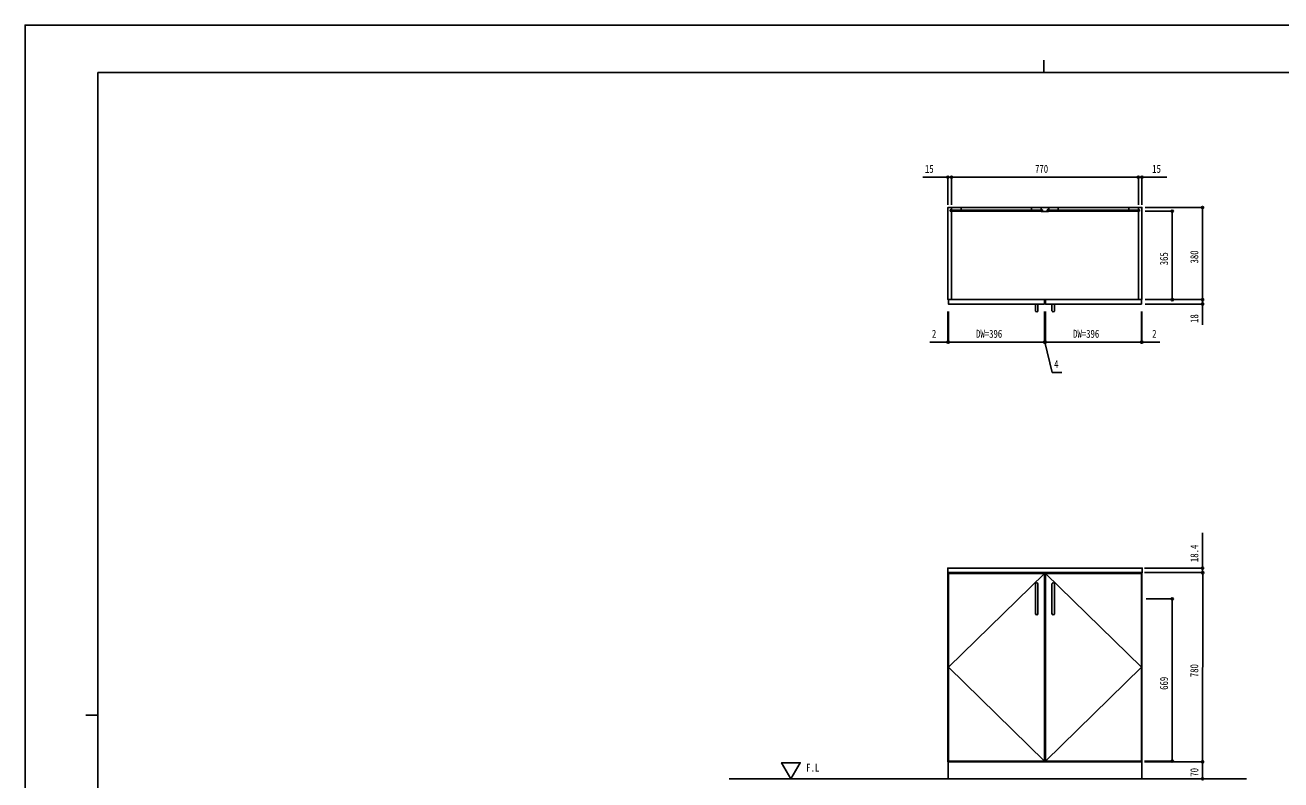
# Model space of a CAD drawing. Units: millimetres, scale not verified. Extents: x -4205 to 4205, y -2970 to 2970.
# Drawn here: x -4205 to 972, y -142 to 2970 of the extents above; entities that cross this region are included whole.
import ezdxf
from ezdxf.enums import TextEntityAlignment as Align

# ---------------------------------------------------------------- set-up
doc = ezdxf.new("R2010")
doc.units = ezdxf.units.MM
doc.header["$LTSCALE"] = 20
for name, color, linetype in [('0-1_USER1', 3, 'Continuous'), ('0-3_YKK_12', 2, 'Continuous'), ('0-4_YKK_13', 4, 'Continuous'), ('0-5_YKK_D', 6, 'Continuous'), ('0-6_YKK_ZWAK', 7, 'Continuous'), ('0-7_YSS_K', 3, 'Continuous')]:
    doc.layers.add(name, color=color, linetype=linetype)
doc.styles.add('ＭＳ ゴシック', font='')
doc.styles.get('ＭＳ ゴシック').set_extended_font_data('MS Gothic')

msp = doc.modelspace()

# ---------------------------------------------------------------- linework, layer by layer
at = {"layer": '0-3_YKK_12'}
for p, q in [((-391.48, 2208), (-385.98, 2208)), ((-391.48, 2203), (-391.48, 2208)), ((-391.48, 2203), (-385.98, 2203)), ((-385.98, 2208), (-385.98, 2218)), ((-385.98, 1838), (-385.98, 2203)), ((-346.98, 2218), (-55.98, 2218)), ((-15.98, 2218), (14.02, 2218)), ((-15.98, 2218), (-15.98, 2208)), ((-15.98, 2208), (-10.48, 2208)), ((-15.98, 2203), (-10.48, 2203)), ((-15.98, 2203), (-15.98, 2202)), ((-15.98, 2202), (-10.48, 2201)), ((-10.48, 2208), (-10.48, 2203)), ((-10.48, 2201), (8.52, 2201)), ((8.52, 2208), (14.02, 2208)), ((8.52, 2208), (8.52, 2203)), ((8.52, 2203), (14.02, 2203)), ((8.52, 2201), (14.02, 2202)), ((14.02, 2218), (14.02, 2208)), ((14.02, 2203), (14.02, 2202)), ((345.02, 2218), (54.02, 2218)), ((384.02, 2218), (384.02, 2208)), ((384.02, 2208), (389.02, 2208)), ((384.02, 2203), (384.02, 1838)), ((384.02, 2203), (389.02, 2203)), ((389.02, 2208), (389.02, 2203))]:
    msp.add_line(p, q, dxfattribs=at)
for points in [[(399.02, 1838), (-400.98, 1838), (-400.98, 2218), (399.02, 2218)], [(-390.98, 2203.5), (-11.98, 2203.5), (-11.98, 2207.5), (-390.98, 2207.5)], [(-385.98, 2207.5), (-346.98, 2207.5), (-346.98, 2218), (-385.98, 2218)], [(-16.98, 2207.5), (-55.98, 2207.5), (-55.98, 2218), (-16.98, 2218)], [(389.02, 2203.5), (10.02, 2203.5), (10.02, 2207.5), (389.02, 2207.5)], [(15.02, 2207.5), (54.02, 2207.5), (54.02, 2218), (15.02, 2218)], [(384.02, 2207.5), (345.02, 2207.5), (345.02, 2218), (384.02, 2218)], [(-2.98, 1820), (-398.98, 1820), (-398.98, 1838), (-2.98, 1838)], [(397.02, 1820), (1.02, 1820), (1.02, 1838), (397.02, 1838)], [(-401.73, 712.6), (399.77, 712.6), (399.77, 731), (-401.73, 731)], [(-400.98, -67.4), (399.02, -67.4), (399.02, 712.6), (-400.98, 712.6)], [(-398.98, -64.4), (-2.98, -64.4), (-2.98, 709.6), (-398.98, 709.6)], [(397.02, -64.4), (1.02, -64.4), (1.02, 709.6), (397.02, 709.6)], [(-399.98, -137.4), (398.02, -137.4), (398.02, -67.4), (-399.98, -67.4)]]:
    msp.add_lwpolyline(points, close=True, dxfattribs=at)
for points in [[(-2.98, 709.6), (-398.98, 322.6), (-2.98, -64.4)], [(1.02, -64.4), (397.02, 322.6), (1.02, 709.6)]]:
    msp.add_lwpolyline(points, dxfattribs=at)
at = {"layer": '0-4_YKK_13'}
for p, q in [((-39.98, 1820), (-29.98, 1820)), ((-39.98, 1792.34), (-39.98, 1820)), ((-29.98, 1792.34), (-29.98, 1820)), ((28.02, 1820), (38.02, 1820)), ((28.02, 1792.34), (28.02, 1820)), ((38.02, 1792.34), (38.02, 1820)), ((-39.98, 665.76), (-39.98, 543.44)), ((-29.98, 665.76), (-29.98, 543.44)), ((28.02, 665.76), (28.02, 543.44)), ((38.02, 665.76), (38.02, 543.44))]:
    msp.add_line(p, q, dxfattribs=at)
for centre, start, end in [((-34.98, 1793.05), 188.0693, 351.9307), ((33.02, 1793.05), 188.0693, 351.9307), ((-34.98, 665.06), 8.0102, 171.9898), ((33.02, 665.06), 8.0102, 171.9898), ((-34.98, 544.14), 188.0102, 351.9898), ((33.02, 544.14), 188.0102, 351.9898)]:
    msp.add_arc(centre, 5.05, start, end, dxfattribs=at)
at = {"layer": '0-5_YKK_D'}
for p, q in [((-400.98, 2343), (-503.78, 2343)), ((-400.98, 2229), (-400.98, 2344)), ((-385.98, 2343), (-400.98, 2343)), ((-385.98, 2229), (-385.98, 2344)), ((-385.98, 2268.68), (-385.98, 2344)), ((384.02, 2343), (-385.98, 2343)), ((-385.98, 2343), (-368.98, 2343)), ((384.02, 2343), (367.02, 2343)), ((384.02, 2229), (384.02, 2344)), ((384.02, 2229), (384.02, 2344)), ((384.02, 2343), (399.02, 2343)), ((399.02, 2229), (399.02, 2344)), ((399.02, 2343), (501.82, 2343)), ((412.03, 2218), (650.02, 2218)), ((412.03, 2203), (525.02, 2203)), ((524.02, 1838), (524.02, 2203)), ((649.02, 2218), (649.02, 1838)), ((412.03, 1838), (650.02, 1838)), ((412.03, 1838), (525.02, 1838)), ((412.03, 1838), (650.02, 1838)), ((412.03, 1820), (650.02, 1820)), ((-400.98, 1788.62), (-400.98, 1662)), ((-398.98, 1789.62), (-398.98, 1662)), ((-398.98, 1788.62), (-398.98, 1662)), ((-2.98, 1789.62), (-2.98, 1662)), ((-2.98, 1789.62), (-2.98, 1662)), ((1.02, 1789.62), (1.02, 1662)), ((1.02, 1789.62), (1.02, 1662)), ((397.02, 1789.62), (397.02, 1662)), ((397.02, 1788.62), (397.02, 1662)), ((399.02, 1788.62), (399.02, 1662)), ((-400.98, 1663), (-474.98, 1663)), ((-398.98, 1663), (-400.98, 1663)), ((-398.98, 1663), (-2.98, 1663)), ((-398.98, 1663), (-381.98, 1663)), ((-2.98, 1663), (-19.98, 1663)), ((1.02, 1663), (-2.98, 1663)), ((1.02, 1663), (-2.98, 1663)), ((1.02, 1663), (18.02, 1663)), ((397.02, 1663), (1.02, 1663)), ((397.02, 1663), (380.02, 1663)), ((397.02, 1663), (399.02, 1663)), ((399.02, 1663), (473.02, 1663)), ((409.77, 731), (650.02, 731)), ((409.77, 712.6), (650.02, 712.6)), ((409.77, 712.59), (650.27, 712.28)), ((649.27, 712.28), (648.27, -67.72)), ((416.02, 604.6), (525.02, 604.6)), ((524.02, -64.4), (524.02, 604.6)), ((409.02, -64.4), (525.02, -64.4)), ((409.02, -67.4), (650.02, -67.4)), ((409.02, -67.41), (649.27, -67.72)), ((649.02, -67.4), (649.02, -137.4)), ((439.02, -137.4), (650.02, -137.4))]:
    msp.add_line(p, q, dxfattribs=at)
for points in [[(649.02, 1838), (649.02, 1820), (649.02, 1734.2)], [(-0.98, 1663), (28.94, 1538), (68.94, 1538)], [(649.02, 712.6), (649.02, 731), (649.02, 876.8)]]:
    msp.add_lwpolyline(points, dxfattribs=at)
for centre in [(-400.98, 2343), (-385.98, 2343), (-385.98, 2343), (384.02, 2343), (384.02, 2343), (399.02, 2343), (524.02, 2203), (649.02, 2218), (524.02, 1838), (649.02, 1838), (649.02, 1838), (649.02, 1820), (-400.98, 1663), (-398.98, 1663), (-398.98, 1663), (-2.98, 1663), (-2.98, 1663), (1.02, 1663), (1.02, 1663), (397.02, 1663), (397.02, 1663), (399.02, 1663), (649.02, 731), (649.02, 712.6), (649.27, 712.28), (524.02, 604.6), (524.02, -64.4), (648.27, -67.72), (649.02, -67.4), (649.02, -137.4)]:
    msp.add_circle(centre, 4.25, dxfattribs=at)
at = {"layer": '0-6_YKK_ZWAK'}
for p, q in [((-4.98, 2825), (-4.98, 2775)), ((3895.02, 2775), (-3904.98, 2775)), ((-3904.98, -2525), (-3904.98, 2775)), ((-3954.98, 125), (-3904.98, 125))]:
    msp.add_line(p, q, dxfattribs=at)
msp.add_lwpolyline([(-4205, -2970), (4205, -2970), (4205, 2970), (-4205, 2970)], close=True, dxfattribs=at)
at = {"layer": '0-7_YSS_K'}
msp.add_line((830.38, -137.4), (-1303.26, -137.4), dxfattribs=at)
msp.add_lwpolyline([(-1048.14, -137.4), (-1009.97, -71.29), (-1086.31, -71.29)], close=True, dxfattribs=at)

# ---------------------------------------------------------------- texts
at = {"layer": '0-1_USER1', "style": 'ＭＳ ゴシック', "width": 0.8}
msp.add_text('F.L', height=32.99, dxfattribs=at).set_placement((-985, -118), align=Align.BOTTOM_LEFT)
at = {"layer": '0-5_YKK_D', "style": 'ＭＳ ゴシック', "width": 0.8}
for s, p in [('15', (-495.78, 2351)), ('770', (-41.78, 2351)), ('15', (441.02, 2351)), ('2', (-466.98, 1671)), ('DW=396', (-284.98, 1671)), ('DW=396', (115.02, 1671)), ('2', (441.02, 1671)), ('4', (36.94, 1546))]:
    msp.add_text(s, height=32.99, dxfattribs=at).set_placement(p, align=Align.BOTTOM_LEFT)
for s, rotation, p in [('365', 90, (516.02, 1979.7)), ('380', 90, (641.02, 1987.2)), ('18', 90, (641.02, 1742.2)), ('18.4', 90, (641.02, 756)), ('780', 89.927, (640.72, 281.49)), ('669', 90, (516.02, 229.3)), ('70', 90, (641.02, -128.8))]:
    msp.add_text(s, height=32.99, rotation=rotation, dxfattribs=at).set_placement(p, align=Align.BOTTOM_LEFT)

doc.saveas('drawing.dxf')
